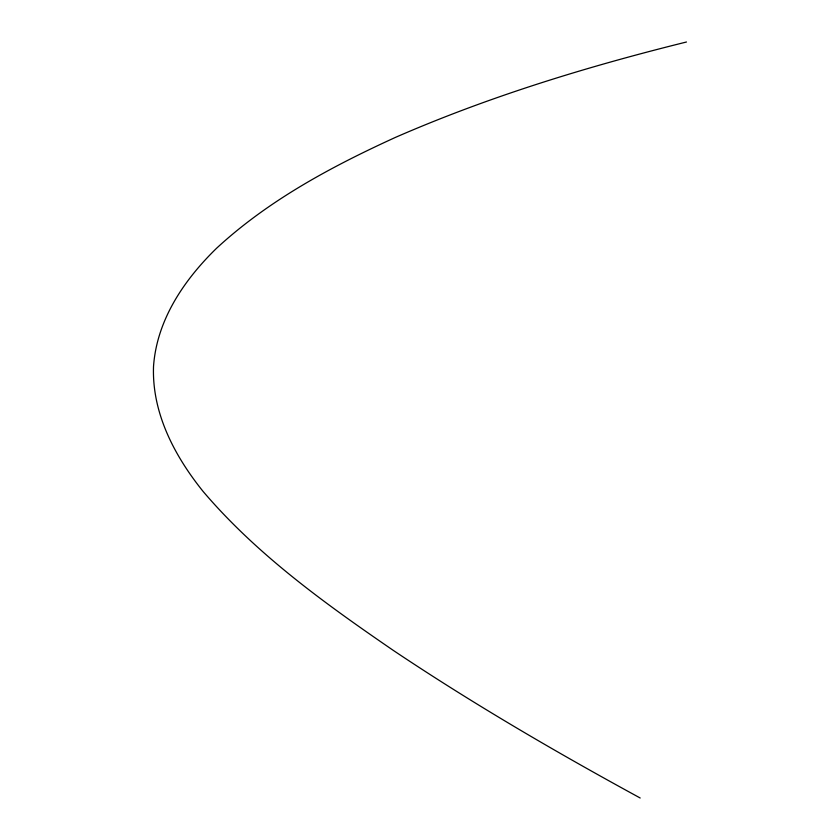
<?xml version="1.0" encoding="UTF-8"?>
<svg xmlns="http://www.w3.org/2000/svg" width="840" height="840" viewBox="0 0 840 840"><rect width="100%" height="100%" fill="white"/><g stroke="black" fill="none" stroke-linecap="round" stroke-linejoin="round"><path stroke-width="1.26" d="M686.48 42C587.339 66.57 489.279 96.474 395.535 137.351C331.601 166.541 268.611 200.214 216.636 248.199C184.118 279.846 156.755 319.977 153.521 366.471C151.841 413.144 174.647 456.078 203.165 491.516C257.061 554.841 325.3 603.75 393.445 650.496C473.109 703.836 556.038 752.136 640.185 798"/></g></svg>
